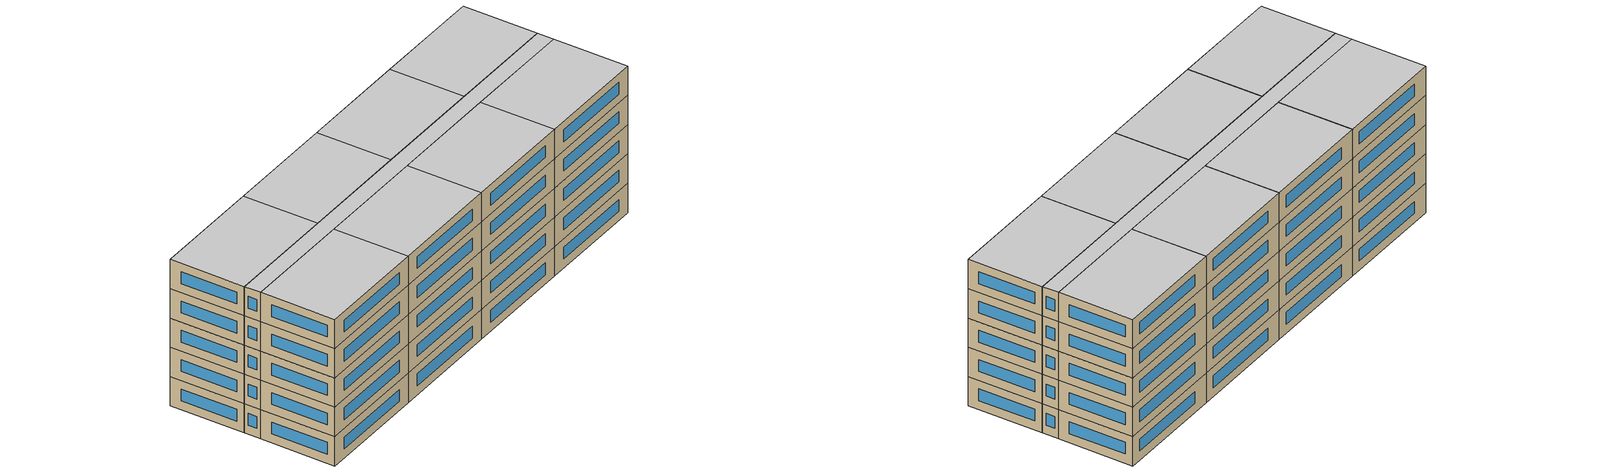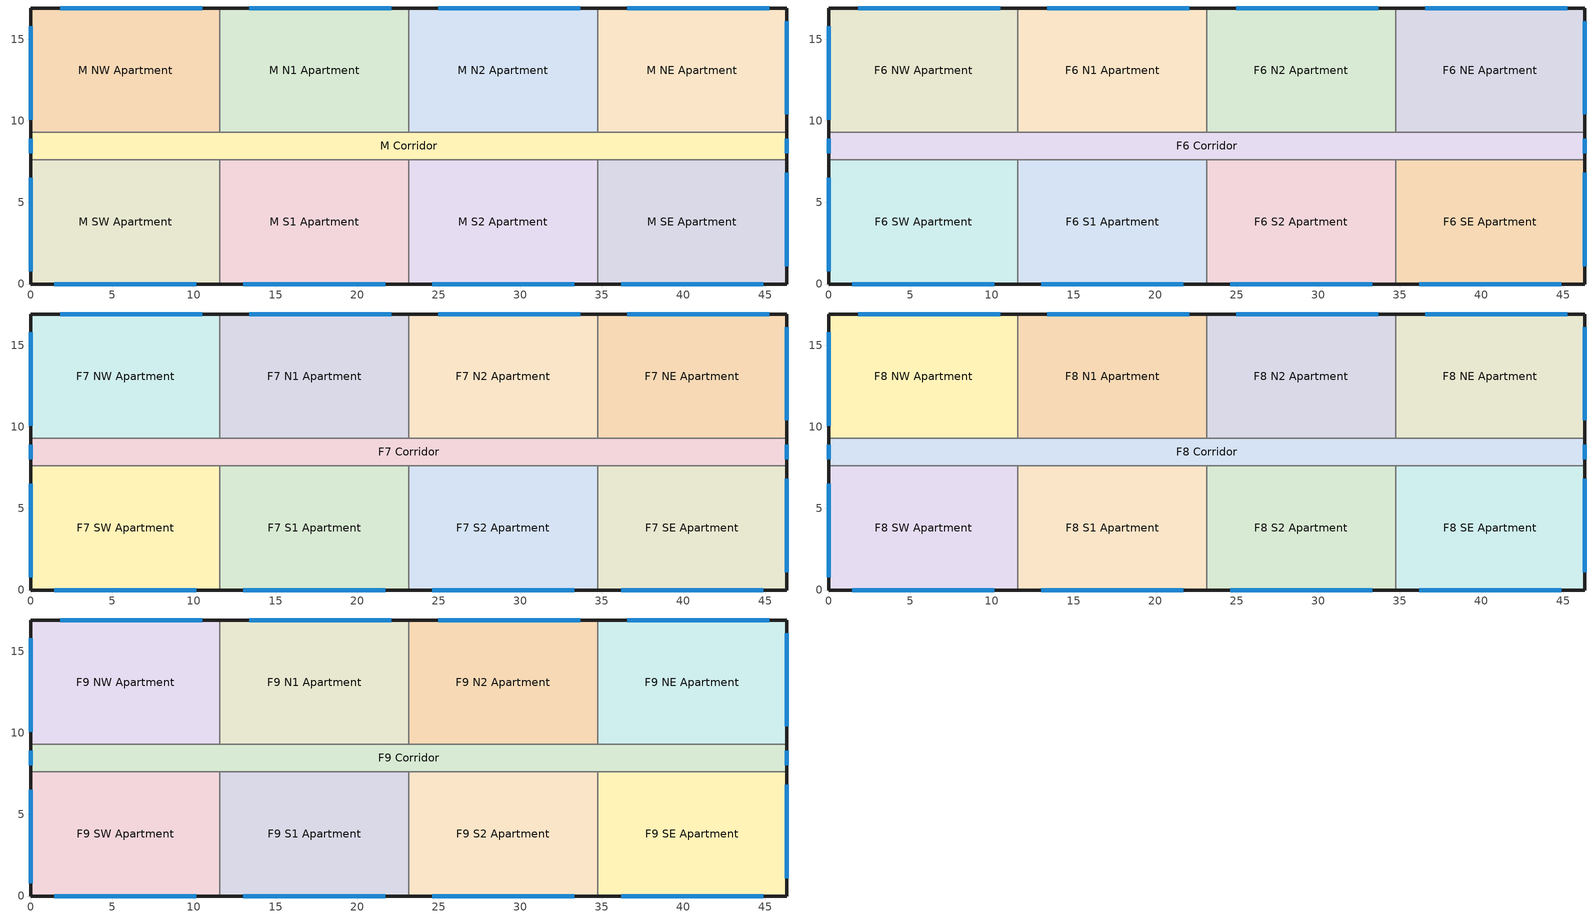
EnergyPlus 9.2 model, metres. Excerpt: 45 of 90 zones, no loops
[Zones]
M SW Apartment
 floor to F4 SW Apartment (int_slab_floor): 0,7.62 11.58,7.62 11.58,0 0,0 z12.19
 wall outside (res_ext_wall): 0,7.62 0,0 11.58,0 z12.19:15.24
 wall to M Corridor (int_wall): 11.58,7.62 0,7.62 z12.19:15.24
 wall to M S1 Apartment (int_wall): 11.58,0 11.58,7.62 z12.19:15.24
 window (Window_U_0.41_SHGC_0.38): 1.45,0 10.13,0 / 0,6.5 0,0.79 z13.15:14.36
M NW Apartment
 floor to F4 NW Apartment (int_slab_floor): 0,16.92 11.58,16.92 11.58,9.3 0,9.3 z12.19
 wall outside (res_ext_wall): 11.58,16.92 0,16.92 0,9.3 z12.19:15.24
 wall to M Corridor (int_wall): 0,9.3 11.58,9.3 z12.19:15.24
 wall to M N1 Apartment (int_wall): 11.58,9.3 11.58,16.92 z12.19:15.24
 window (Window_U_0.41_SHGC_0.38): 0,15.8 0,10.08 / 10.5,16.92 1.81,16.92 z13.15:14.36
M SE Apartment
 floor to F4 SE Apartment (int_slab_floor): 34.75,7.62 46.33,7.62 46.33,0 34.75,0 z12.19
 wall outside (res_ext_wall): 34.75,0 46.33,0 46.33,7.62 z12.19:15.24
 wall to M Corridor (int_wall): 46.33,7.62 34.75,7.62 z12.19:15.24
 window (Window_U_0.41_SHGC_0.38): 36.19,0 44.88,0 / 46.33,1.1 46.33,6.81 z13.15:14.36
M NE Apartment
 floor to F4 NE Apartment (int_slab_floor): 34.75,16.92 46.33,16.92 46.33,9.3 34.75,9.3 z12.19
 wall outside (res_ext_wall): 46.33,9.3 46.33,16.92 34.75,16.92 z12.19:15.24
 wall to M Corridor (int_wall): 34.75,9.3 46.33,9.3 z12.19:15.24
 window (Window_U_0.41_SHGC_0.38): 45.25,16.92 36.56,16.92 / 46.33,10.4 46.33,16.11 z13.15:14.36
M N1 Apartment
 floor to F4 N1 Apartment (int_slab_floor): 11.58,16.92 23.16,16.92 23.16,9.3 11.58,9.3 z12.19
 wall outside (res_ext_wall): 23.16,16.92 11.58,16.92 z12.19:15.24
 wall to M Corridor (int_wall): 11.58,9.3 23.16,9.3 z12.19:15.24
 wall to M N2 Apartment (int_wall): 23.16,9.3 23.16,16.92 z12.19:15.24
 window (Window_U_0.41_SHGC_0.38): 22.08,16.92 13.4,16.92 z13.15:14.36
M N2 Apartment
 floor to F4 N2 Apartment (int_slab_floor): 23.16,16.92 34.75,16.92 34.75,9.3 23.16,9.3 z12.19
 wall outside (res_ext_wall): 34.75,16.92 23.16,16.92 z12.19:15.24
 wall to M Corridor (int_wall): 23.16,9.3 34.75,9.3 z12.19:15.24
 wall to M NE Apartment (int_wall): 34.75,9.3 34.75,16.92 z12.19:15.24
 window (Window_U_0.41_SHGC_0.38): 33.66,16.92 24.98,16.92 z13.15:14.36
M S1 Apartment
 floor to F4 S1 Apartment (int_slab_floor): 11.58,7.62 23.16,7.62 23.16,0 11.58,0 z12.19
 wall outside (res_ext_wall): 11.58,0 23.16,0 z12.19:15.24
 wall to M Corridor (int_wall): 23.16,7.62 11.58,7.62 z12.19:15.24
 wall to M S2 Apartment (int_wall): 23.16,0 23.16,7.62 z12.19:15.24
 window (Window_U_0.41_SHGC_0.38): 13.03,0 21.72,0 z13.15:14.36
M S2 Apartment
 floor to F4 S2 Apartment (int_slab_floor): 23.16,7.62 34.75,7.62 34.75,0 23.16,0 z12.19
 wall outside (res_ext_wall): 23.16,0 34.75,0 z12.19:15.24
 wall to M Corridor (int_wall): 34.75,7.62 23.16,7.62 z12.19:15.24
 wall to M SE Apartment (int_wall): 34.75,0 34.75,7.62 z12.19:15.24
 window (Window_U_0.41_SHGC_0.38): 24.61,0 33.3,0 z13.15:14.36
M Corridor
 floor to F4 Corridor (int_slab_floor): 0,9.3 46.33,9.3 46.33,7.62 0,7.62 z12.19
 wall outside (res_ext_wall): 0,9.3 0,7.62 / 46.33,7.62 46.33,9.3 z12.19:15.24
 window (Window_U_0.41_SHGC_0.38): 0,8.91 0,8 / 46.33,8 46.33,8.91 z13.15:14.36
F6 SW Apartment
 floor to M SW Apartment (int_slab_floor): 0,7.62 11.58,7.62 11.58,0 0,0 z15.24
 wall outside (res_ext_wall): 0,7.62 0,0 11.58,0 z15.24:18.29
 wall to F6 Corridor (int_wall): 11.58,7.62 0,7.62 z15.24:18.29
 wall to F6 S1 Apartment (int_wall): 11.58,0 11.58,7.62 z15.24:18.29
 window (Window_U_0.41_SHGC_0.38): 1.45,0 10.13,0 / 0,6.5 0,0.79 z16.19:17.41
F6 NW Apartment
 floor to M NW Apartment (int_slab_floor): 0,16.92 11.58,16.92 11.58,9.3 0,9.3 z15.24
 wall outside (res_ext_wall): 11.58,16.92 0,16.92 0,9.3 z15.24:18.29
 wall to F6 Corridor (int_wall): 0,9.3 11.58,9.3 z15.24:18.29
 wall to F6 N1 Apartment (int_wall): 11.58,9.3 11.58,16.92 z15.24:18.29
 window (Window_U_0.41_SHGC_0.38): 0,15.8 0,10.08 / 10.5,16.92 1.81,16.92 z16.19:17.41
F6 SE Apartment
 floor to M SE Apartment (int_slab_floor): 34.75,7.62 46.33,7.62 46.33,0 34.75,0 z15.24
 wall outside (res_ext_wall): 34.75,0 46.33,0 46.33,7.62 z15.24:18.29
 wall to F6 Corridor (int_wall): 46.33,7.62 34.75,7.62 z15.24:18.29
 window (Window_U_0.41_SHGC_0.38): 36.19,0 44.88,0 / 46.33,1.1 46.33,6.81 z16.19:17.41
F6 NE Apartment
 floor to M NE Apartment (int_slab_floor): 34.75,16.92 46.33,16.92 46.33,9.3 34.75,9.3 z15.24
 wall outside (res_ext_wall): 46.33,9.3 46.33,16.92 34.75,16.92 z15.24:18.29
 wall to F6 Corridor (int_wall): 34.75,9.3 46.33,9.3 z15.24:18.29
 window (Window_U_0.41_SHGC_0.38): 45.25,16.92 36.56,16.92 / 46.33,10.4 46.33,16.11 z16.19:17.41
F6 N1 Apartment
 floor to M N1 Apartment (int_slab_floor): 11.58,16.92 23.16,16.92 23.16,9.3 11.58,9.3 z15.24
 wall outside (res_ext_wall): 23.16,16.92 11.58,16.92 z15.24:18.29
 wall to F6 Corridor (int_wall): 11.58,9.3 23.16,9.3 z15.24:18.29
 wall to F6 N2 Apartment (int_wall): 23.16,9.3 23.16,16.92 z15.24:18.29
 window (Window_U_0.41_SHGC_0.38): 22.08,16.92 13.4,16.92 z16.19:17.41
F6 N2 Apartment
 floor to M N2 Apartment (int_slab_floor): 23.16,16.92 34.75,16.92 34.75,9.3 23.16,9.3 z15.24
 wall outside (res_ext_wall): 34.75,16.92 23.16,16.92 z15.24:18.29
 wall to F6 Corridor (int_wall): 23.16,9.3 34.75,9.3 z15.24:18.29
 wall to F6 NE Apartment (int_wall): 34.75,9.3 34.75,16.92 z15.24:18.29
 window (Window_U_0.41_SHGC_0.38): 33.66,16.92 24.98,16.92 z16.19:17.41
F6 S1 Apartment
 floor to M S1 Apartment (int_slab_floor): 11.58,7.62 23.16,7.62 23.16,0 11.58,0 z15.24
 wall outside (res_ext_wall): 11.58,0 23.16,0 z15.24:18.29
 wall to F6 Corridor (int_wall): 23.16,7.62 11.58,7.62 z15.24:18.29
 wall to F6 S2 Apartment (int_wall): 23.16,0 23.16,7.62 z15.24:18.29
 window (Window_U_0.41_SHGC_0.38): 13.03,0 21.72,0 z16.19:17.41
F6 S2 Apartment
 floor to M S2 Apartment (int_slab_floor): 23.16,7.62 34.75,7.62 34.75,0 23.16,0 z15.24
 wall outside (res_ext_wall): 23.16,0 34.75,0 z15.24:18.29
 wall to F6 Corridor (int_wall): 34.75,7.62 23.16,7.62 z15.24:18.29
 wall to F6 SE Apartment (int_wall): 34.75,0 34.75,7.62 z15.24:18.29
 window (Window_U_0.41_SHGC_0.38): 24.61,0 33.3,0 z16.19:17.41
F6 Corridor
 floor to M Corridor (int_slab_floor): 0,9.3 46.33,9.3 46.33,7.62 0,7.62 z15.24
 wall outside (res_ext_wall): 0,9.3 0,7.62 / 46.33,7.62 46.33,9.3 z15.24:18.29
 window (Window_U_0.41_SHGC_0.38): 0,8.91 0,8 / 46.33,8 46.33,8.91 z16.19:17.41
F7 SW Apartment
 floor to F6 SW Apartment (int_slab_floor): 0,7.62 11.58,7.62 11.58,0 0,0 z18.29
 wall outside (res_ext_wall): 0,7.62 0,0 11.58,0 z18.29:21.33
 wall to F7 Corridor (int_wall): 11.58,7.62 0,7.62 z18.29:21.33
 wall to F7 S1 Apartment (int_wall): 11.58,0 11.58,7.62 z18.29:21.33
 window (Window_U_0.41_SHGC_0.38): 1.45,0 10.13,0 / 0,6.5 0,0.79 z19.24:20.46
F7 NW Apartment
 floor to F6 NW Apartment (int_slab_floor): 0,16.92 11.58,16.92 11.58,9.3 0,9.3 z18.29
 wall outside (res_ext_wall): 11.58,16.92 0,16.92 0,9.3 z18.29:21.33
 wall to F7 Corridor (int_wall): 0,9.3 11.58,9.3 z18.29:21.33
 wall to F7 N1 Apartment (int_wall): 11.58,9.3 11.58,16.92 z18.29:21.33
 window (Window_U_0.41_SHGC_0.38): 0,15.8 0,10.08 / 10.5,16.92 1.81,16.92 z19.24:20.46
F7 SE Apartment
 floor to F6 SE Apartment (int_slab_floor): 34.75,7.62 46.33,7.62 46.33,0 34.75,0 z18.29
 wall outside (res_ext_wall): 34.75,0 46.33,0 46.33,7.62 z18.29:21.33
 wall to F7 Corridor (int_wall): 46.33,7.62 34.75,7.62 z18.29:21.33
 window (Window_U_0.41_SHGC_0.38): 36.19,0 44.88,0 / 46.33,1.1 46.33,6.81 z19.24:20.46
F7 NE Apartment
 floor to F6 NE Apartment (int_slab_floor): 34.75,16.92 46.33,16.92 46.33,9.3 34.75,9.3 z18.29
 wall outside (res_ext_wall): 46.33,9.3 46.33,16.92 34.75,16.92 z18.29:21.33
 wall to F7 Corridor (int_wall): 34.75,9.3 46.33,9.3 z18.29:21.33
 window (Window_U_0.41_SHGC_0.38): 45.25,16.92 36.56,16.92 / 46.33,10.4 46.33,16.11 z19.24:20.46
F7 N1 Apartment
 floor to F6 N1 Apartment (int_slab_floor): 11.58,16.92 23.16,16.92 23.16,9.3 11.58,9.3 z18.29
 wall outside (res_ext_wall): 23.16,16.92 11.58,16.92 z18.29:21.33
 wall to F7 Corridor (int_wall): 11.58,9.3 23.16,9.3 z18.29:21.33
 wall to F7 N2 Apartment (int_wall): 23.16,9.3 23.16,16.92 z18.29:21.33
 window (Window_U_0.41_SHGC_0.38): 22.08,16.92 13.4,16.92 z19.24:20.46
F7 N2 Apartment
 floor to F6 N2 Apartment (int_slab_floor): 23.16,16.92 34.75,16.92 34.75,9.3 23.16,9.3 z18.29
 wall outside (res_ext_wall): 34.75,16.92 23.16,16.92 z18.29:21.33
 wall to F7 Corridor (int_wall): 23.16,9.3 34.75,9.3 z18.29:21.33
 wall to F7 NE Apartment (int_wall): 34.75,9.3 34.75,16.92 z18.29:21.33
 window (Window_U_0.41_SHGC_0.38): 33.66,16.92 24.98,16.92 z19.24:20.46
F7 S1 Apartment
 floor to F6 S1 Apartment (int_slab_floor): 11.58,7.62 23.16,7.62 23.16,0 11.58,0 z18.29
 wall outside (res_ext_wall): 11.58,0 23.16,0 z18.29:21.33
 wall to F7 Corridor (int_wall): 23.16,7.62 11.58,7.62 z18.29:21.33
 wall to F7 S2 Apartment (int_wall): 23.16,0 23.16,7.62 z18.29:21.33
 window (Window_U_0.41_SHGC_0.38): 13.03,0 21.72,0 z19.24:20.46
F7 S2 Apartment
 floor to F6 S2 Apartment (int_slab_floor): 23.16,7.62 34.75,7.62 34.75,0 23.16,0 z18.29
 wall outside (res_ext_wall): 23.16,0 34.75,0 z18.29:21.33
 wall to F7 Corridor (int_wall): 34.75,7.62 23.16,7.62 z18.29:21.33
 wall to F7 SE Apartment (int_wall): 34.75,0 34.75,7.62 z18.29:21.33
 window (Window_U_0.41_SHGC_0.38): 24.61,0 33.3,0 z19.24:20.46
F7 Corridor
 floor to F6 Corridor (int_slab_floor): 0,9.3 46.33,9.3 46.33,7.62 0,7.62 z18.29
 wall outside (res_ext_wall): 0,9.3 0,7.62 / 46.33,7.62 46.33,9.3 z18.29:21.33
 window (Window_U_0.41_SHGC_0.38): 0,8.91 0,8 / 46.33,8 46.33,8.91 z19.24:20.46
F8 SW Apartment
 floor to F7 SW Apartment (int_slab_floor): 0,7.62 11.58,7.62 11.58,0 0,0 z21.33
 wall outside (res_ext_wall): 0,7.62 0,0 11.58,0 z21.33:24.38
 wall to F8 Corridor (int_wall): 11.58,7.62 0,7.62 z21.33:24.38
 wall to F8 S1 Apartment (int_wall): 11.58,0 11.58,7.62 z21.33:24.38
 window (Window_U_0.41_SHGC_0.38): 1.45,0 10.13,0 / 0,6.5 0,0.79 z22.29:23.51
F8 NW Apartment
 floor to F7 NW Apartment (int_slab_floor): 0,16.92 11.58,16.92 11.58,9.3 0,9.3 z21.33
 wall outside (res_ext_wall): 11.58,16.92 0,16.92 0,9.3 z21.33:24.38
 wall to F8 Corridor (int_wall): 0,9.3 11.58,9.3 z21.33:24.38
 wall to F8 N1 Apartment (int_wall): 11.58,9.3 11.58,16.92 z21.33:24.38
 window (Window_U_0.41_SHGC_0.38): 0,15.8 0,10.08 / 10.5,16.92 1.81,16.92 z22.29:23.51
F8 SE Apartment
 floor to F7 SE Apartment (int_slab_floor): 34.75,7.62 46.33,7.62 46.33,0 34.75,0 z21.33
 wall outside (res_ext_wall): 34.75,0 46.33,0 46.33,7.62 z21.33:24.38
 wall to F8 Corridor (int_wall): 46.33,7.62 34.75,7.62 z21.33:24.38
 window (Window_U_0.41_SHGC_0.38): 36.19,0 44.88,0 / 46.33,1.1 46.33,6.81 z22.29:23.51
F8 NE Apartment
 floor to F7 NE Apartment (int_slab_floor): 34.75,16.92 46.33,16.92 46.33,9.3 34.75,9.3 z21.33
 wall outside (res_ext_wall): 46.33,9.3 46.33,16.92 34.75,16.92 z21.33:24.38
 wall to F8 Corridor (int_wall): 34.75,9.3 46.33,9.3 z21.33:24.38
 window (Window_U_0.41_SHGC_0.38): 45.25,16.92 36.56,16.92 / 46.33,10.4 46.33,16.11 z22.29:23.51
F8 N1 Apartment
 floor to F7 N1 Apartment (int_slab_floor): 11.58,16.92 23.16,16.92 23.16,9.3 11.58,9.3 z21.33
 wall outside (res_ext_wall): 23.16,16.92 11.58,16.92 z21.33:24.38
 wall to F8 Corridor (int_wall): 11.58,9.3 23.16,9.3 z21.33:24.38
 wall to F8 N2 Apartment (int_wall): 23.16,9.3 23.16,16.92 z21.33:24.38
 window (Window_U_0.41_SHGC_0.38): 22.08,16.92 13.4,16.92 z22.29:23.51
F8 N2 Apartment
 floor to F7 N2 Apartment (int_slab_floor): 23.16,16.92 34.75,16.92 34.75,9.3 23.16,9.3 z21.33
 wall outside (res_ext_wall): 34.75,16.92 23.16,16.92 z21.33:24.38
 wall to F8 Corridor (int_wall): 23.16,9.3 34.75,9.3 z21.33:24.38
 wall to F8 NE Apartment (int_wall): 34.75,9.3 34.75,16.92 z21.33:24.38
 window (Window_U_0.41_SHGC_0.38): 33.66,16.92 24.98,16.92 z22.29:23.51
F8 S1 Apartment
 floor to F7 S1 Apartment (int_slab_floor): 11.58,7.62 23.16,7.62 23.16,0 11.58,0 z21.33
 wall outside (res_ext_wall): 11.58,0 23.16,0 z21.33:24.38
 wall to F8 Corridor (int_wall): 23.16,7.62 11.58,7.62 z21.33:24.38
 wall to F8 S2 Apartment (int_wall): 23.16,0 23.16,7.62 z21.33:24.38
 window (Window_U_0.41_SHGC_0.38): 13.03,0 21.72,0 z22.29:23.51
F8 S2 Apartment
 floor to F7 S2 Apartment (int_slab_floor): 23.16,7.62 34.75,7.62 34.75,0 23.16,0 z21.33
 wall outside (res_ext_wall): 23.16,0 34.75,0 z21.33:24.38
 wall to F8 Corridor (int_wall): 34.75,7.62 23.16,7.62 z21.33:24.38
 wall to F8 SE Apartment (int_wall): 34.75,0 34.75,7.62 z21.33:24.38
 window (Window_U_0.41_SHGC_0.38): 24.61,0 33.3,0 z22.29:23.51
F8 Corridor
 floor to F7 Corridor (int_slab_floor): 0,9.3 46.33,9.3 46.33,7.62 0,7.62 z21.33
 wall outside (res_ext_wall): 0,9.3 0,7.62 / 46.33,7.62 46.33,9.3 z21.33:24.38
 window (Window_U_0.41_SHGC_0.38): 0,8.91 0,8 / 46.33,8 46.33,8.91 z22.29:23.51
F9 SW Apartment
 floor to F8 SW Apartment (int_slab_floor): 0,7.62 11.58,7.62 11.58,0 0,0 z24.38
 wall outside (res_ext_wall): 0,7.62 0,0 11.58,0 z24.38:27.43
 wall to F9 Corridor (int_wall): 11.58,7.62 0,7.62 z24.38:27.43
 wall to F9 S1 Apartment (int_wall): 11.58,0 11.58,7.62 z24.38:27.43
 window (Window_U_0.41_SHGC_0.38): 1.45,0 10.13,0 / 0,6.5 0,0.79 z25.34:26.56
 ceiling to T SW Apartment (int_slab_ceiling): 11.58,0 11.58,7.62 0,7.62 0,0 z27.43
F9 NW Apartment
 floor to F8 NW Apartment (int_slab_floor): 0,16.92 11.58,16.92 11.58,9.3 0,9.3 z24.38
 wall outside (res_ext_wall): 11.58,16.92 0,16.92 0,9.3 z24.38:27.43
 wall to F9 Corridor (int_wall): 0,9.3 11.58,9.3 z24.38:27.43
 wall to F9 N1 Apartment (int_wall): 11.58,9.3 11.58,16.92 z24.38:27.43
 window (Window_U_0.41_SHGC_0.38): 0,15.8 0,10.08 / 10.5,16.92 1.81,16.92 z25.34:26.56
 ceiling to T NW Apartment (int_slab_ceiling): 11.58,9.3 11.58,16.92 0,16.92 0,9.3 z27.43
F9 SE Apartment
 floor to F8 SE Apartment (int_slab_floor): 34.75,7.62 46.33,7.62 46.33,0 34.75,0 z24.38
 wall outside (res_ext_wall): 34.75,0 46.33,0 46.33,7.62 z24.38:27.43
 wall to F9 Corridor (int_wall): 46.33,7.62 34.75,7.62 z24.38:27.43
 window (Window_U_0.41_SHGC_0.38): 36.19,0 44.88,0 / 46.33,1.1 46.33,6.81 z25.34:26.56
 ceiling to T SE Apartment (int_slab_ceiling): 46.33,0 46.33,7.62 34.75,7.62 34.75,0 z27.43
F9 NE Apartment
 floor to F8 NE Apartment (int_slab_floor): 34.75,16.92 46.33,16.92 46.33,9.3 34.75,9.3 z24.38
 wall outside (res_ext_wall): 46.33,9.3 46.33,16.92 34.75,16.92 z24.38:27.43
 wall to F9 Corridor (int_wall): 34.75,9.3 46.33,9.3 z24.38:27.43
 window (Window_U_0.41_SHGC_0.38): 45.25,16.92 36.56,16.92 / 46.33,10.4 46.33,16.11 z25.34:26.56
 ceiling to T NE Apartment (int_slab_ceiling): 46.33,9.3 46.33,16.92 34.75,16.92 34.75,9.3 z27.43
F9 N1 Apartment
 floor to F8 N1 Apartment (int_slab_floor): 11.58,16.92 23.16,16.92 23.16,9.3 11.58,9.3 z24.38
 wall outside (res_ext_wall): 23.16,16.92 11.58,16.92 z24.38:27.43
 wall to F9 Corridor (int_wall): 11.58,9.3 23.16,9.3 z24.38:27.43
 wall to F9 N2 Apartment (int_wall): 23.16,9.3 23.16,16.92 z24.38:27.43
 window (Window_U_0.41_SHGC_0.38): 22.08,16.92 13.4,16.92 z25.34:26.56
 ceiling to T N1 Apartment (int_slab_ceiling): 23.16,9.3 23.16,16.92 11.58,16.92 11.58,9.3 z27.43
F9 N2 Apartment
 floor to F8 N2 Apartment (int_slab_floor): 23.16,16.92 34.75,16.92 34.75,9.3 23.16,9.3 z24.38
 wall outside (res_ext_wall): 34.75,16.92 23.16,16.92 z24.38:27.43
 wall to F9 Corridor (int_wall): 23.16,9.3 34.75,9.3 z24.38:27.43
 wall to F9 NE Apartment (int_wall): 34.75,9.3 34.75,16.92 z24.38:27.43
 window (Window_U_0.41_SHGC_0.38): 33.66,16.92 24.98,16.92 z25.34:26.56
 ceiling to T N2 Apartment (int_slab_ceiling): 34.75,9.3 34.75,16.92 23.16,16.92 23.16,9.3 z27.43
F9 S1 Apartment
 floor to F8 S1 Apartment (int_slab_floor): 11.58,7.62 23.16,7.62 23.16,0 11.58,0 z24.38
 wall outside (res_ext_wall): 11.58,0 23.16,0 z24.38:27.43
 wall to F9 Corridor (int_wall): 23.16,7.62 11.58,7.62 z24.38:27.43
 wall to F9 S2 Apartment (int_wall): 23.16,0 23.16,7.62 z24.38:27.43
 window (Window_U_0.41_SHGC_0.38): 13.03,0 21.72,0 z25.34:26.56
 ceiling to T S1 Apartment (int_slab_ceiling): 23.16,0 23.16,7.62 11.58,7.62 11.58,0 z27.43
F9 S2 Apartment
 floor to F8 S2 Apartment (int_slab_floor): 23.16,7.62 34.75,7.62 34.75,0 23.16,0 z24.38
 wall outside (res_ext_wall): 23.16,0 34.75,0 z24.38:27.43
 wall to F9 Corridor (int_wall): 34.75,7.62 23.16,7.62 z24.38:27.43
 wall to F9 SE Apartment (int_wall): 34.75,0 34.75,7.62 z24.38:27.43
 window (Window_U_0.41_SHGC_0.38): 24.61,0 33.3,0 z25.34:26.56
 ceiling to T S2 Apartment (int_slab_ceiling): 34.75,0 34.75,7.62 23.16,7.62 23.16,0 z27.43
F9 Corridor
 floor to F8 Corridor (int_slab_floor): 0,9.3 46.33,9.3 46.33,7.62 0,7.62 z24.38
 wall outside (res_ext_wall): 0,9.3 0,7.62 / 46.33,7.62 46.33,9.3 z24.38:27.43
 window (Window_U_0.41_SHGC_0.38): 0,8.91 0,8 / 46.33,8 46.33,8.91 z25.34:26.56
 ceiling to T Corridor (int_slab_ceiling): 46.33,7.62 46.33,9.3 0,9.3 0,7.62 z27.43
[Building]
High-Rise Apartment: North Axis {deg}=0; Terrain=City; Loads Convergence Tolerance Value=0.04; Temperature Convergence Tolerance Value {deltaC}=0.2; Solar Distribution=FullInteriorAndExterior; Maximum Number of Warmup Days=25; Minimum Number of Warmup Days=6
[Site:Location]
Xian_Shaanxi_CHN Design_Conditions: Latitude {deg}=34.3; Longitude {deg}=108.93; Time Zone {hr}=8; Elevation {m}=397.5
[SizingPeriod:DesignDay] Month=1; Day of Month=21; Day Type=WinterDesignDay; Daily Dry-Bulb Temperature Range {deltaC}=0; Dry-Bulb Temperature Range Modifier Type=DefaultMultipliers; Barometric Pressure {Pa}=96640; Wind Speed {m/s}=1.1; Wind Direction {deg}=70; Rain Indicator=No; Snow Indicator=No; Daylight Saving Time Indicator=No; Solar Model Indicator=ASHRAEClearSky; Sky Clearness=0
Name | Maximum Dry-Bulb Temperature {C} | Humidity Condition Type | Wetbulb or DewPoint at Maximum Dry-Bulb {C}
Xian Ann Htg 99.6% Condns DB | -6.3 | Wetbulb | -6.3
Xian Ann Htg 99% Condns DB | -4.8 | Wetbulb | -4.8
Xian Ann Hum_n 99.6% Condns DP=>MCDB | 1.6 | Dewpoint | -18.1
Xian Ann Hum_n 99% Condns DP=>MCDB | 1.7 | Dewpoint | -15.3
[Site:GroundTemperature:BuildingSurface]
20.31, 20.26, 20.3, 20.32, 20.42, 22.72, 23.17, 23.28, 23.32, 21.04, 20.61, 20.42
[Site:WaterMainsTemperature]
Calculation Method=CORRELATION; Annual Average Outdoor Air Temperature {C}=9.95; Maximum Difference In Monthly Average Outdoor Air Temperatures {deltaC}=23.7
[Material]
Name | Roughness | Thickness {m} | Conductivity {W/m-K} | Density {kg/m3} | Specific Heat {J/kg-K} | Thermal Absorptance | Solar Absorptance | Visible Absorptance
Std Wood 6inch | MediumSmooth | 0.15 | 0.12 | 540 | 1210 | 0.9 | 0.7 | 0.7
F07 25mm stucco | Smooth | 0.0254 | 0.72 | 1856 | 840 | 0.9 | 0.7 | 0.7
G01 13mm gypsum board | Smooth | 0.0127 | 0.16 | 800 | 1090 | 0.9 | 0.7 | 0.5
G01 16mm gypsum board | MediumSmooth | 0.0159 | 0.16 | 800 | 1090
100mm Normalweight concrete floor | MediumRough | 0.1016 | 2.31 | 2322 | 832
[Material:NoMass] Thermal Absorptance=0.9; Solar Absorptance=0.7
Name | Roughness | Thermal Resistance {m2-K/W} | Visible Absorptance
CP02 CARPET PAD | VeryRough | 0.21648 | 0.8
Res_Exterior_Wall_Insulation | MediumSmooth | 2.81828 | 0.7
[WindowMaterial:Glazing] Optical Data Type=SpectralAverage; Infrared Transmittance at Normal Incidence=0; Front Side Infrared Hemispherical Emissivity=0.84
Name | Thickness {m} | Solar Transmittance at Normal Incidence | Front Side Solar Reflectance at Normal Incidence | Back Side Solar Reflectance at Normal Incidence | Visible Transmittance at Normal Incidence | Front Side Visible Reflectance at Normal Incidence | Back Side Visible Reflectance at Normal Incidence | Back Side Infrared Hemispherical Emissivity | Conductivity {W/m-K}
Glass_102_LayerAvg | 0.003048 | 0.833848 | 0.0747638 | 0.0748545 | 0.89926 | 0.082563 | 0.082564 | 0.84 | 1
Glass_8652_LayerAvg | 0.003059 | 0.343691 | 0.298987 | 0.462105 | 0.487937 | 0.209449 | 0.306829 | 0.39 | 0.962
[WindowMaterial:Gas]
Gap_1_W_0_0127: Gas Type=Air; Thickness {m}=0.0127
[Construction]
InteriorFurnishings: Std Wood 6inch
int_wall: G01 13mm gypsum board, G01 13mm gypsum board
int_slab_floor: 100mm Normalweight concrete floor, CP02 CARPET PAD
int_slab_ceiling: CP02 CARPET PAD, 100mm Normalweight concrete floor
res_ext_wall: F07 25mm stucco, G01 16mm gypsum board, Res_Exterior_Wall_Insulation, G01 16mm gypsum board
Window_U_0.41_SHGC_0.38: Glass_8652_LayerAvg, Gap_1_W_0_0127, Glass_102_LayerAvg
[Zone] Type=1; Multiplier=1; Ceiling Height {m}=-9999; Volume {m3}=autocalculate; Floor Area {m2}=autocalculate; Part of Total Floor Area=Yes
M SW Apartment; M NW Apartment; M SE Apartment; M NE Apartment; M N1 Apartment; M N2 Apartment; M S1 Apartment; M S2 Apartment; M Corridor; F6 SW Apartment; F6 NW Apartment; F6 SE Apartment; F6 NE Apartment; F6 N1 Apartment; F6 N2 Apartment; F6 S1 Apartment; F6 S2 Apartment; F6 Corridor; F7 SW Apartment; F7 NW Apartment; F7 SE Apartment; F7 NE Apartment; F7 N1 Apartment; F7 N2 Apartment; F7 S1 Apartment; F7 S2 Apartment; F7 Corridor; F8 SW Apartment; F8 NW Apartment; F8 SE Apartment; F8 NE Apartment; F8 N1 Apartment; F8 N2 Apartment; F8 S1 Apartment; F8 S2 Apartment; F8 Corridor; F9 SW Apartment; F9 NW Apartment; F9 SE Apartment; F9 NE Apartment; F9 N1 Apartment; F9 N2 Apartment; F9 S1 Apartment; F9 S2 Apartment; F9 Corridor
[InternalMass] Construction=InteriorFurnishings; Surface Area {m2}=176.4981
Name | Zone or ZoneList
M SW Apartment_InternalMass_1 | M SW Apartment
M NW Apartment_InternalMass_1 | M NW Apartment
M SE Apartment_InternalMass_1 | M SE Apartment
M NE Apartment_InternalMass_1 | M NE Apartment
M N1 Apartment_InternalMass_1 | M N1 Apartment
M N2 Apartment_InternalMass_1 | M N2 Apartment
M S1 Apartment_InternalMass_1 | M S1 Apartment
M S2 Apartment_InternalMass_1 | M S2 Apartment
F6 SW Apartment_InternalMass_1 | F6 SW Apartment
F6 NW Apartment_InternalMass_1 | F6 NW Apartment
F6 SE Apartment_InternalMass_1 | F6 SE Apartment
F6 NE Apartment_InternalMass_1 | F6 NE Apartment
F6 N1 Apartment_InternalMass_1 | F6 N1 Apartment
F6 N2 Apartment_InternalMass_1 | F6 N2 Apartment
F6 S1 Apartment_InternalMass_1 | F6 S1 Apartment
F6 S2 Apartment_InternalMass_1 | F6 S2 Apartment
F7 SW Apartment_InternalMass_1 | F7 SW Apartment
F7 NW Apartment_InternalMass_1 | F7 NW Apartment
F7 SE Apartment_InternalMass_1 | F7 SE Apartment
F7 NE Apartment_InternalMass_1 | F7 NE Apartment
F7 N1 Apartment_InternalMass_1 | F7 N1 Apartment
F7 N2 Apartment_InternalMass_1 | F7 N2 Apartment
F7 S1 Apartment_InternalMass_1 | F7 S1 Apartment
F7 S2 Apartment_InternalMass_1 | F7 S2 Apartment
F8 SW Apartment_InternalMass_1 | F8 SW Apartment
F8 NW Apartment_InternalMass_1 | F8 NW Apartment
F8 SE Apartment_InternalMass_1 | F8 SE Apartment
F8 NE Apartment_InternalMass_1 | F8 NE Apartment
F8 N1 Apartment_InternalMass_1 | F8 N1 Apartment
F8 N2 Apartment_InternalMass_1 | F8 N2 Apartment
F8 S1 Apartment_InternalMass_1 | F8 S1 Apartment
F8 S2 Apartment_InternalMass_1 | F8 S2 Apartment
F9 SW Apartment_InternalMass_1 | F9 SW Apartment
F9 NW Apartment_InternalMass_1 | F9 NW Apartment
F9 SE Apartment_InternalMass_1 | F9 SE Apartment
F9 NE Apartment_InternalMass_1 | F9 NE Apartment
F9 N1 Apartment_InternalMass_1 | F9 N1 Apartment
F9 N2 Apartment_InternalMass_1 | F9 N2 Apartment
F9 S1 Apartment_InternalMass_1 | F9 S1 Apartment
F9 S2 Apartment_InternalMass_1 | F9 S2 Apartment
[People] Number of People Schedule=OCC_APT_SCH; Number of People Calculation Method=People; Number of People=2.5; Fraction Radiant=0.3; Sensible Heat Fraction=AUTOCALCULATE; Activity Level Schedule=Activity Schedule
Name | Zone or ZoneList
M SW Apartment People | M SW Apartment
M NW Apartment People | M NW Apartment
M SE Apartment People | M SE Apartment
M NE Apartment People | M NE Apartment
M N1 Apartment People | M N1 Apartment
M N2 Apartment People | M N2 Apartment
M S1 Apartment People | M S1 Apartment
M S2 Apartment People | M S2 Apartment
F6 SW Apartment People | F6 SW Apartment
F6 NW Apartment People | F6 NW Apartment
F6 SE Apartment People | F6 SE Apartment
F6 NE Apartment People | F6 NE Apartment
F6 N1 Apartment People | F6 N1 Apartment
F6 N2 Apartment People | F6 N2 Apartment
F6 S1 Apartment People | F6 S1 Apartment
F6 S2 Apartment People | F6 S2 Apartment
F7 SW Apartment People | F7 SW Apartment
F7 NW Apartment People | F7 NW Apartment
F7 SE Apartment People | F7 SE Apartment
F7 NE Apartment People | F7 NE Apartment
F7 N1 Apartment People | F7 N1 Apartment
F7 N2 Apartment People | F7 N2 Apartment
F7 S1 Apartment People | F7 S1 Apartment
F7 S2 Apartment People | F7 S2 Apartment
F8 SW Apartment People | F8 SW Apartment
F8 NW Apartment People | F8 NW Apartment
F8 SE Apartment People | F8 SE Apartment
F8 NE Apartment People | F8 NE Apartment
F8 N1 Apartment People | F8 N1 Apartment
F8 N2 Apartment People | F8 N2 Apartment
F8 S1 Apartment People | F8 S1 Apartment
F8 S2 Apartment People | F8 S2 Apartment
F9 SW Apartment People | F9 SW Apartment
F9 NW Apartment People | F9 NW Apartment
F9 SE Apartment People | F9 SE Apartment
F9 NE Apartment People | F9 NE Apartment
F9 N1 Apartment People | F9 N1 Apartment
F9 N2 Apartment People | F9 N2 Apartment
F9 S1 Apartment People | F9 S1 Apartment
F9 S2 Apartment People | F9 S2 Apartment
[Lights] Design Level Calculation Method=Watts/Area; Return Air Fraction=0; Fraction Radiant=0.6; Fraction Visible=0.2; Fraction Replaceable=1; Return Air Fraction Calculated from Plenum Temperature=No
Name | Zone or ZoneList | Schedule | Watts per Zone Floor Area {W/m2}
M SW Apartment_Lights_hardwired | M SW Apartment | LTG_APT_SCH | 6.45835
M NW Apartment_Lights_hardwired | M NW Apartment | LTG_APT_SCH | 6.45835
M SE Apartment_Lights_hardwired | M SE Apartment | LTG_APT_SCH | 6.45835
M NE Apartment_Lights_hardwired | M NE Apartment | LTG_APT_SCH | 6.45835
M N1 Apartment_Lights_hardwired | M N1 Apartment | LTG_APT_SCH | 6.45835
M N2 Apartment_Lights_hardwired | M N2 Apartment | LTG_APT_SCH | 6.45835
M S1 Apartment_Lights_hardwired | M S1 Apartment | LTG_APT_SCH | 6.45835
M S2 Apartment_Lights_hardwired | M S2 Apartment | LTG_APT_SCH | 6.45835
M Corridor_Lights_hardwired; M Corridor_Lights_plugin | M Corridor | LTG_COR_SCH | 8.52502
F6 SW Apartment_Lights_hardwired | F6 SW Apartment | LTG_APT_SCH | 6.45835
F6 NW Apartment_Lights_hardwired | F6 NW Apartment | LTG_APT_SCH | 6.45835
F6 SE Apartment_Lights_hardwired | F6 SE Apartment | LTG_APT_SCH | 6.45835
F6 NE Apartment_Lights_hardwired | F6 NE Apartment | LTG_APT_SCH | 6.45835
F6 N1 Apartment_Lights_hardwired | F6 N1 Apartment | LTG_APT_SCH | 6.45835
F6 N2 Apartment_Lights_hardwired | F6 N2 Apartment | LTG_APT_SCH | 6.45835
F6 S1 Apartment_Lights_hardwired | F6 S1 Apartment | LTG_APT_SCH | 6.45835
F6 S2 Apartment_Lights_hardwired | F6 S2 Apartment | LTG_APT_SCH | 6.45835
F6 Corridor_Lights_hardwired | F6 Corridor | LTG_COR_SCH | 8.52502
F7 SW Apartment_Lights_hardwired | F7 SW Apartment | LTG_APT_SCH | 6.45835
F7 NW Apartment_Lights_hardwired | F7 NW Apartment | LTG_APT_SCH | 6.45835
F7 SE Apartment_Lights_hardwired | F7 SE Apartment | LTG_APT_SCH | 6.45835
F7 NE Apartment_Lights_hardwired | F7 NE Apartment | LTG_APT_SCH | 6.45835
F7 N1 Apartment_Lights_hardwired | F7 N1 Apartment | LTG_APT_SCH | 6.45835
F7 N2 Apartment_Lights_hardwired | F7 N2 Apartment | LTG_APT_SCH | 6.45835
F7 S1 Apartment_Lights_hardwired | F7 S1 Apartment | LTG_APT_SCH | 6.45835
F7 S2 Apartment_Lights_hardwired | F7 S2 Apartment | LTG_APT_SCH | 6.45835
F7 Corridor_Lights_hardwired | F7 Corridor | LTG_COR_SCH | 8.52502
F8 SW Apartment_Lights_hardwired | F8 SW Apartment | LTG_APT_SCH | 6.45835
F8 NW Apartment_Lights_hardwired | F8 NW Apartment | LTG_APT_SCH | 6.45835
F8 SE Apartment_Lights_hardwired | F8 SE Apartment | LTG_APT_SCH | 6.45835
F8 NE Apartment_Lights_hardwired | F8 NE Apartment | LTG_APT_SCH | 6.45835
F8 N1 Apartment_Lights_hardwired | F8 N1 Apartment | LTG_APT_SCH | 6.45835
F8 N2 Apartment_Lights_hardwired | F8 N2 Apartment | LTG_APT_SCH | 6.45835
F8 S1 Apartment_Lights_hardwired | F8 S1 Apartment | LTG_APT_SCH | 6.45835
F8 S2 Apartment_Lights_hardwired | F8 S2 Apartment | LTG_APT_SCH | 6.45835
F8 Corridor_Lights_hardwired | F8 Corridor | LTG_COR_SCH | 8.52502
F9 SW Apartment_Lights_hardwired | F9 SW Apartment | LTG_APT_SCH | 6.45835
F9 NW Apartment_Lights_hardwired | F9 NW Apartment | LTG_APT_SCH | 6.45835
F9 SE Apartment_Lights_hardwired | F9 SE Apartment | LTG_APT_SCH | 6.45835
F9 NE Apartment_Lights_hardwired | F9 NE Apartment | LTG_APT_SCH | 6.45835
F9 N1 Apartment_Lights_hardwired | F9 N1 Apartment | LTG_APT_SCH | 6.45835
F9 N2 Apartment_Lights_hardwired | F9 N2 Apartment | LTG_APT_SCH | 6.45835
F9 S1 Apartment_Lights_hardwired | F9 S1 Apartment | LTG_APT_SCH | 6.45835
F9 S2 Apartment_Lights_hardwired | F9 S2 Apartment | LTG_APT_SCH | 6.45835
F9 Corridor_Lights_hardwired | F9 Corridor | LTG_COR_SCH | 8.52502
M SW Apartment_Lights_plugin | M SW Apartment | LTG_APT_SCH | 2.90626
M NW Apartment_Lights_plugin | M NW Apartment | LTG_APT_SCH | 2.90626
M SE Apartment_Lights_plugin | M SE Apartment | LTG_APT_SCH | 2.90626
M NE Apartment_Lights_plugin | M NE Apartment | LTG_APT_SCH | 2.90626
M N1 Apartment_Lights_plugin | M N1 Apartment | LTG_APT_SCH | 2.90626
M N2 Apartment_Lights_plugin | M N2 Apartment | LTG_APT_SCH | 2.90626
M S1 Apartment_Lights_plugin | M S1 Apartment | LTG_APT_SCH | 2.90626
M S2 Apartment_Lights_plugin | M S2 Apartment | LTG_APT_SCH | 2.90626
F6 SW Apartment_Lights_plugin | F6 SW Apartment | LTG_APT_SCH | 2.90626
F6 NW Apartment_Lights_plugin | F6 NW Apartment | LTG_APT_SCH | 2.90626
F6 SE Apartment_Lights_plugin | F6 SE Apartment | LTG_APT_SCH | 2.90626
F6 NE Apartment_Lights_plugin | F6 NE Apartment | LTG_APT_SCH | 2.90626
F6 N1 Apartment_Lights_plugin | F6 N1 Apartment | LTG_APT_SCH | 2.90626
F6 N2 Apartment_Lights_plugin | F6 N2 Apartment | LTG_APT_SCH | 2.90626
F6 S1 Apartment_Lights_plugin | F6 S1 Apartment | LTG_APT_SCH | 2.90626
F6 S2 Apartment_Lights_plugin | F6 S2 Apartment | LTG_APT_SCH | 2.90626
F7 SW Apartment_Lights_plugin | F7 SW Apartment | LTG_APT_SCH | 2.90626
F7 NW Apartment_Lights_plugin | F7 NW Apartment | LTG_APT_SCH | 2.90626
F7 SE Apartment_Lights_plugin | F7 SE Apartment | LTG_APT_SCH | 2.90626
F7 NE Apartment_Lights_plugin | F7 NE Apartment | LTG_APT_SCH | 2.90626
F7 N1 Apartment_Lights_plugin | F7 N1 Apartment | LTG_APT_SCH | 2.90626
F7 N2 Apartment_Lights_plugin | F7 N2 Apartment | LTG_APT_SCH | 2.90626
F7 S1 Apartment_Lights_plugin | F7 S1 Apartment | LTG_APT_SCH | 2.90626
F7 S2 Apartment_Lights_plugin | F7 S2 Apartment | LTG_APT_SCH | 2.90626
F8 SW Apartment_Lights_plugin | F8 SW Apartment | LTG_APT_SCH | 2.90626
F8 NW Apartment_Lights_plugin | F8 NW Apartment | LTG_APT_SCH | 2.90626
F8 SE Apartment_Lights_plugin | F8 SE Apartment | LTG_APT_SCH | 2.90626
F8 NE Apartment_Lights_plugin | F8 NE Apartment | LTG_APT_SCH | 2.90626
F8 N1 Apartment_Lights_plugin | F8 N1 Apartment | LTG_APT_SCH | 2.90626
F8 N2 Apartment_Lights_plugin | F8 N2 Apartment | LTG_APT_SCH | 2.90626
F8 S1 Apartment_Lights_plugin | F8 S1 Apartment | LTG_APT_SCH | 2.90626
F8 S2 Apartment_Lights_plugin | F8 S2 Apartment | LTG_APT_SCH | 2.90626
F9 SW Apartment_Lights_plugin | F9 SW Apartment | LTG_APT_SCH | 2.90626
F9 NW Apartment_Lights_plugin | F9 NW Apartment | LTG_APT_SCH | 2.90626
F9 SE Apartment_Lights_plugin | F9 SE Apartment | LTG_APT_SCH | 2.90626
F9 NE Apartment_Lights_plugin | F9 NE Apartment | LTG_APT_SCH | 2.90626
F9 N1 Apartment_Lights_plugin | F9 N1 Apartment | LTG_APT_SCH | 2.90626
F9 N2 Apartment_Lights_plugin | F9 N2 Apartment | LTG_APT_SCH | 2.90626
F9 S1 Apartment_Lights_plugin | F9 S1 Apartment | LTG_APT_SCH | 2.90626
F9 S2 Apartment_Lights_plugin | F9 S2 Apartment | LTG_APT_SCH | 2.90626
[ElectricEquipment] Schedule=EQP_APT_SCH; Design Level Calculation Method=Watts/Area; Watts per Zone Floor Area {W/m2}=6.67; Fraction Latent=0; Fraction Radiant=0.5; Fraction Lost=0
Name | Zone or ZoneList
M SW Apartment_Plug_MSW_Equip | M SW Apartment
M NW Apartment_Plug_MNW_Equip | M NW Apartment
M SE Apartment_Plug_MSE_Equip | M SE Apartment
M NE Apartment_Plug_MNE_Equip | M NE Apartment
M N1 Apartment_Plug_MN1_Equip | M N1 Apartment
M N2 Apartment_Plug_MN2_Equip | M N2 Apartment
M S1 Apartment_Plug_MS1_Equip | M S1 Apartment
M S2 Apartment_Plug_MS2_Equip | M S2 Apartment
F6 SW Apartment_Plug_MSW_Equip | F6 SW Apartment
F6 NW Apartment_Plug_MNW_Equip | F6 NW Apartment
F6 SE Apartment_Plug_MSE_Equip | F6 SE Apartment
F6 NE Apartment_Plug_MNE_Equip | F6 NE Apartment
F6 N1 Apartment_Plug_MN1_Equip | F6 N1 Apartment
F6 N2 Apartment_Plug_MN2_Equip | F6 N2 Apartment
F6 S1 Apartment_Plug_MS1_Equip | F6 S1 Apartment
F6 S2 Apartment_Plug_MS2_Equip | F6 S2 Apartment
F7 SW Apartment_Plug_MSW_Equip | F7 SW Apartment
F7 NW Apartment_Plug_MNW_Equip | F7 NW Apartment
F7 SE Apartment_Plug_MSE_Equip | F7 SE Apartment
F7 NE Apartment_Plug_MNE_Equip | F7 NE Apartment
F7 N1 Apartment_Plug_MN1_Equip | F7 N1 Apartment
F7 N2 Apartment_Plug_MN2_Equip | F7 N2 Apartment
F7 S1 Apartment_Plug_MS1_Equip | F7 S1 Apartment
F7 S2 Apartment_Plug_MS2_Equip | F7 S2 Apartment
F8 SW Apartment_Plug_MSW_Equip | F8 SW Apartment
F8 NW Apartment_Plug_MNW_Equip | F8 NW Apartment
F8 SE Apartment_Plug_MSE_Equip | F8 SE Apartment
F8 NE Apartment_Plug_MNE_Equip | F8 NE Apartment
F8 N1 Apartment_Plug_MN1_Equip | F8 N1 Apartment
F8 N2 Apartment_Plug_MN2_Equip | F8 N2 Apartment
F8 S1 Apartment_Plug_MS1_Equip | F8 S1 Apartment
F8 S2 Apartment_Plug_MS2_Equip | F8 S2 Apartment
F9 SW Apartment_Plug_MSW_Equip | F9 SW Apartment
F9 NW Apartment_Plug_MNW_Equip | F9 NW Apartment
F9 SE Apartment_Plug_MSE_Equip | F9 SE Apartment
F9 NE Apartment_Plug_MNE_Equip | F9 NE Apartment
F9 N1 Apartment_Plug_MN1_Equip | F9 N1 Apartment
F9 N2 Apartment_Plug_MN2_Equip | F9 N2 Apartment
F9 S1 Apartment_Plug_MS1_Equip | F9 S1 Apartment
F9 S2 Apartment_Plug_MS2_Equip | F9 S2 Apartment
[ZoneInfiltration:DesignFlowRate] Schedule=INF_APT_SCH; Design Flow Rate Calculation Method=Flow/ExteriorArea; Flow per Exterior Surface Area {m3/s-m2}=0.00056896; Constant Term Coefficient=0; Temperature Term Coefficient=0; Velocity Term Coefficient=0.224; Velocity Squared Term Coefficient=0
Name | Zone or ZoneList
M SW Apartment_Infiltration | M SW Apartment
M NW Apartment_Infiltration | M NW Apartment
M SE Apartment_Infiltration | M SE Apartment
M NE Apartment_Infiltration | M NE Apartment
M N1 Apartment_Infiltration | M N1 Apartment
M N2 Apartment_Infiltration | M N2 Apartment
M S1 Apartment_Infiltration | M S1 Apartment
M S2 Apartment_Infiltration | M S2 Apartment
M Corridor_Infiltration | M Corridor
F6 SW Apartment_Infiltration | F6 SW Apartment
F6 NW Apartment_Infiltration | F6 NW Apartment
F6 SE Apartment_Infiltration | F6 SE Apartment
F6 NE Apartment_Infiltration | F6 NE Apartment
F6 N1 Apartment_Infiltration | F6 N1 Apartment
F6 N2 Apartment_Infiltration | F6 N2 Apartment
F6 S1 Apartment_Infiltration | F6 S1 Apartment
F6 S2 Apartment_Infiltration | F6 S2 Apartment
F6 Corridor_Infiltration | F6 Corridor
F7 SW Apartment_Infiltration | F7 SW Apartment
F7 NW Apartment_Infiltration | F7 NW Apartment
F7 SE Apartment_Infiltration | F7 SE Apartment
F7 NE Apartment_Infiltration | F7 NE Apartment
F7 N1 Apartment_Infiltration | F7 N1 Apartment
F7 N2 Apartment_Infiltration | F7 N2 Apartment
F7 S1 Apartment_Infiltration | F7 S1 Apartment
F7 S2 Apartment_Infiltration | F7 S2 Apartment
F7 Corridor_Infiltration | F7 Corridor
F8 SW Apartment_Infiltration | F8 SW Apartment
F8 NW Apartment_Infiltration | F8 NW Apartment
F8 SE Apartment_Infiltration | F8 SE Apartment
F8 NE Apartment_Infiltration | F8 NE Apartment
F8 N1 Apartment_Infiltration | F8 N1 Apartment
F8 N2 Apartment_Infiltration | F8 N2 Apartment
F8 S1 Apartment_Infiltration | F8 S1 Apartment
F8 S2 Apartment_Infiltration | F8 S2 Apartment
F8 Corridor_Infiltration | F8 Corridor
F9 SW Apartment_Infiltration | F9 SW Apartment
F9 NW Apartment_Infiltration | F9 NW Apartment
F9 SE Apartment_Infiltration | F9 SE Apartment
F9 NE Apartment_Infiltration | F9 NE Apartment
F9 N1 Apartment_Infiltration | F9 N1 Apartment
F9 N2 Apartment_Infiltration | F9 N2 Apartment
F9 S1 Apartment_Infiltration | F9 S1 Apartment
F9 S2 Apartment_Infiltration | F9 S2 Apartment
F9 Corridor_Infiltration | F9 Corridor
[ZoneVentilation:WindandStackOpenArea] Opening Area {m2}=0.1181; Opening Area Fraction Schedule=Sliding_Doors_Ventilation_Availability_SCH; Opening Effectiveness=autocalculate; Height Difference {m}=15.2393; Discharge Coefficient for Opening=autocalculate; Minimum Indoor Temperature {C}=18.89; Maximum Indoor Temperature {C}=25.56; Delta Temperature {deltaC}=-100; Minimum Outdoor Temperature {C}=15.56; Maximum Outdoor Temperature {C}=26.67; Maximum Wind Speed {m/s}=40
Name | Zone | Effective Angle {deg}
M SW Apartment Sliding Door Ventilation | M SW Apartment | 180
M NW Apartment Sliding Door Ventilation | M NW Apartment | 0
M SE Apartment Sliding Door Ventilation | M SE Apartment | 180
M NE Apartment Sliding Door Ventilation | M NE Apartment | 0
M N1 Apartment Sliding Door Ventilation | M N1 Apartment | 0
M N2 Apartment Sliding Door Ventilation | M N2 Apartment | 0
M S1 Apartment Sliding Door Ventilation | M S1 Apartment | 180
M S2 Apartment Sliding Door Ventilation | M S2 Apartment | 180
F6 SW Apartment Sliding Door Ventilation | F6 SW Apartment | 180
F6 NW Apartment Sliding Door Ventilation | F6 NW Apartment | 0
F6 SE Apartment Sliding Door Ventilation | F6 SE Apartment | 180
F6 NE Apartment Sliding Door Ventilation | F6 NE Apartment | 0
F6 N1 Apartment Sliding Door Ventilation | F6 N1 Apartment | 0
F6 N2 Apartment Sliding Door Ventilation | F6 N2 Apartment | 0
F6 S1 Apartment Sliding Door Ventilation | F6 S1 Apartment | 180
F6 S2 Apartment Sliding Door Ventilation | F6 S2 Apartment | 180
F7 SW Apartment Sliding Door Ventilation | F7 SW Apartment | 180
F7 NW Apartment Sliding Door Ventilation | F7 NW Apartment | 0
F7 SE Apartment Sliding Door Ventilation | F7 SE Apartment | 180
F7 NE Apartment Sliding Door Ventilation | F7 NE Apartment | 0
F7 N1 Apartment Sliding Door Ventilation | F7 N1 Apartment | 0
F7 N2 Apartment Sliding Door Ventilation | F7 N2 Apartment | 0
F7 S1 Apartment Sliding Door Ventilation | F7 S1 Apartment | 180
F7 S2 Apartment Sliding Door Ventilation | F7 S2 Apartment | 180
F8 SW Apartment Sliding Door Ventilation | F8 SW Apartment | 180
F8 NW Apartment Sliding Door Ventilation | F8 NW Apartment | 0
F8 SE Apartment Sliding Door Ventilation | F8 SE Apartment | 180
F8 NE Apartment Sliding Door Ventilation | F8 NE Apartment | 0
F8 N1 Apartment Sliding Door Ventilation | F8 N1 Apartment | 0
F8 N2 Apartment Sliding Door Ventilation | F8 N2 Apartment | 0
F8 S1 Apartment Sliding Door Ventilation | F8 S1 Apartment | 180
F8 S2 Apartment Sliding Door Ventilation | F8 S2 Apartment | 180
F9 SW Apartment Sliding Door Ventilation | F9 SW Apartment | 180
F9 NW Apartment Sliding Door Ventilation | F9 NW Apartment | 0
F9 SE Apartment Sliding Door Ventilation | F9 SE Apartment | 180
F9 NE Apartment Sliding Door Ventilation | F9 NE Apartment | 0
F9 N1 Apartment Sliding Door Ventilation | F9 N1 Apartment | 0
F9 N2 Apartment Sliding Door Ventilation | F9 N2 Apartment | 0
F9 S1 Apartment Sliding Door Ventilation | F9 S1 Apartment | 180
F9 S2 Apartment Sliding Door Ventilation | F9 S2 Apartment | 180
[Exterior:Lights]
Facade Lighting: Schedule=Exterior_Lgt_ALWAYS_ON; Design Level {W}=7504.3; Control Option=AstronomicalClock
[EnergyManagementSystem:GlobalVariable]
Wired_LTG
BoilerType; CapRated; EtRated; PLRx; Ecx; SkinLossRate
[EnergyManagementSystem:OutputVariable]
Wired_LTG: EMS Variable=Wired_LTG; Type of Data in Variable=Summed; Update Frequency=ZoneTimeStep; Units=J
[AvailabilityManager:Scheduled] Schedule=All On
AirLoop G SW Availability; AirLoop G NW Availability; AirLoop G NE Availability; AirLoop G N1 Availability; AirLoop G N2 Availability; AirLoop G S1 Availability; AirLoop G S2 Availability; AirLoop Office Availability; AirLoop AllApts Availability
[ElectricLoadCenter:Transformer]
Transformer 1: Availability Schedule=Always_On; Transformer Usage=PowerInFromGrid; Rated Capacity {VA}=75000; Phase=3; Conductor Material=Aluminum; Full Load Temperature Rise {C}=150; Fraction of Eddy Current Losses=0.1; Performance Input Method=NominalEfficiency; Nameplate Efficiency=0.986; Per Unit Load for Nameplate Efficiency=0.35; Reference Temperature for Nameplate Efficiency {C}=75; Consider Transformer Loss for Utility Cost=Yes; Meter 1=Wired_LTG_Electricity; Meter 2=Wired_INT_EQUIP
[Schedule:Compact]
OCC_APT_SCH: Through: 12/31, For: AllDays, Until: 7:00, 1, Until: 8:00, 0.85, Until: 9:00, 0.39, Until: 16:00, 0.25, Until: 17:00, 0.3, Until: 18:00, 0.52, Until: 21:00, 0.87, Until: 24:00, 1
LTG_APT_SCH: Through: 12/31, For: AllDays, Until: 4:00, 0.011316, Until: 5:00, 0.0339481, Until: 6:00, 0.0735542, Until: 7:00, 0.0792122, Until: 8:00, 0.0735542, Until: 9:00, 0.0339481, Until: 15:00, 0.0226321, Until: 16:00, 0.0396061, Until: 17:00, 0.0792122, Until: 18:00, 0.11316, Until: 19:00, 0.152766, Until: 21:00, 0.181056, Until: 22:00, 0.124476, Until: 23:00, 0.0678962, Until: 24:00, 0.0282901
LTG_COR_SCH: Through: 12/31, For: AllDays, Until: 24:00, 0.576875
EQP_APT_SCH: Through: 12/31, For: AllDays, Until: 1:00, 0.45, Until: 2:00, 0.41, Until: 3:00, 0.39, Until: 5:00, 0.38, Until: 6:00, 0.43, Until: 7:00, 0.54, Until: 8:00, 0.65, Until: 9:00, 0.66, Until: 10:00, 0.67, Until: 11:00, 0.69, Until: 12:00, 0.7, Until: 13:00, 0.69, Until: 14:00, 0.66, Until: 15:00, 0.65, Until: 16:00, 0.68, Until: 17:00, 0.8, Until: 19:00, 1, Until: 20:00, 0.93, Until: 21:00, 0.89, Until: 22:00, 0.85, Until: 23:00, 0.71, Until: 24:00, 0.58
INF_APT_SCH; All On; Exterior_Lgt_ALWAYS_ON; ALWAYS_ON: Through: 12/31, For: AllDays, Until: 24:00, 1
Activity Schedule: Through: 12/31, For: AllDays, Until: 24:00, 95
Sliding_Doors_Ventilation_Availability_SCH: Through: 12/31, For: WinterDesignDay SummerDesignDay, Until: 24:00, 0, For: Allotherdays, Until: 6:00, 0, Until: 22:00, 1, Until: 24:00, 0
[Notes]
The 90.1 Prototype Building Models were developed by Pacific Northwest National Laboratory (PNNL),
under contract with the U.S. Department of Energy (DOE).  These building models were derived from
DOE’s Commercial Reference Building Models with modifications based on input from the ASHRAE Standard 90.1 committee,
the Advanced Energy Design Guide series, and building industry experts.
The prototypes models were developed to quantify energy saving impacts from
newly published editions of ASHRAE Standard 90.1.  The basic building descriptions can be found in the Scorecards
posted at this website.  Detailed descriptions of the prototype model development and addenda modeling
strategies can be found in the following  reports:
"Achieving 30% Goal: Energy and Cost Saving Analysis of ASHRAE/IES Standard 90.1-2010."
"Enhancements to ASHRAE Standard 90.1 Prototype Building Models"
"Energy Savings Analysis: ANSI/ASHRAE/IES Standard 90.1-2016"
"ANSI/ASHRAE/IES Standard 90.1-2013 Determination of Energy Savings: Quantitative Analysis"
WeatherFile:  USA_CO_Denver-Aurora-Buckley.AFB.724695_TMY3.epw
GPARM parameters as input:
Case = DOE.determination2016_ApartmentHighRise_STD2016_Boise
weatherfile = USA_CO_Denver-Aurora-Buckley.AFB.724695_TMY3.epw
slab_gtp = Zone5B_res_R20_2ftV_ApartmentHighRise_Denver_STD2016.gtp
avg_oa_tempt_ip = 49.91
maxdiff_oa_tempt_ip = 42.66
ext_wall_type = SteelFramedWall
res_ext_wall_ufactor = 0.312304465
roof_type = MetalDeckRoof
res_roof_ufactor = 0.181704416
roof_emissivity = 0.9
roof_solar_absorp = 0.7
res_window = Window_U_0.41_SHGC_0.38
economizer = NoEconomizer
avg_oa_tempt = 9.95
maxdiff_oa_tempt = 23.7
door_infil = 1.008078792
